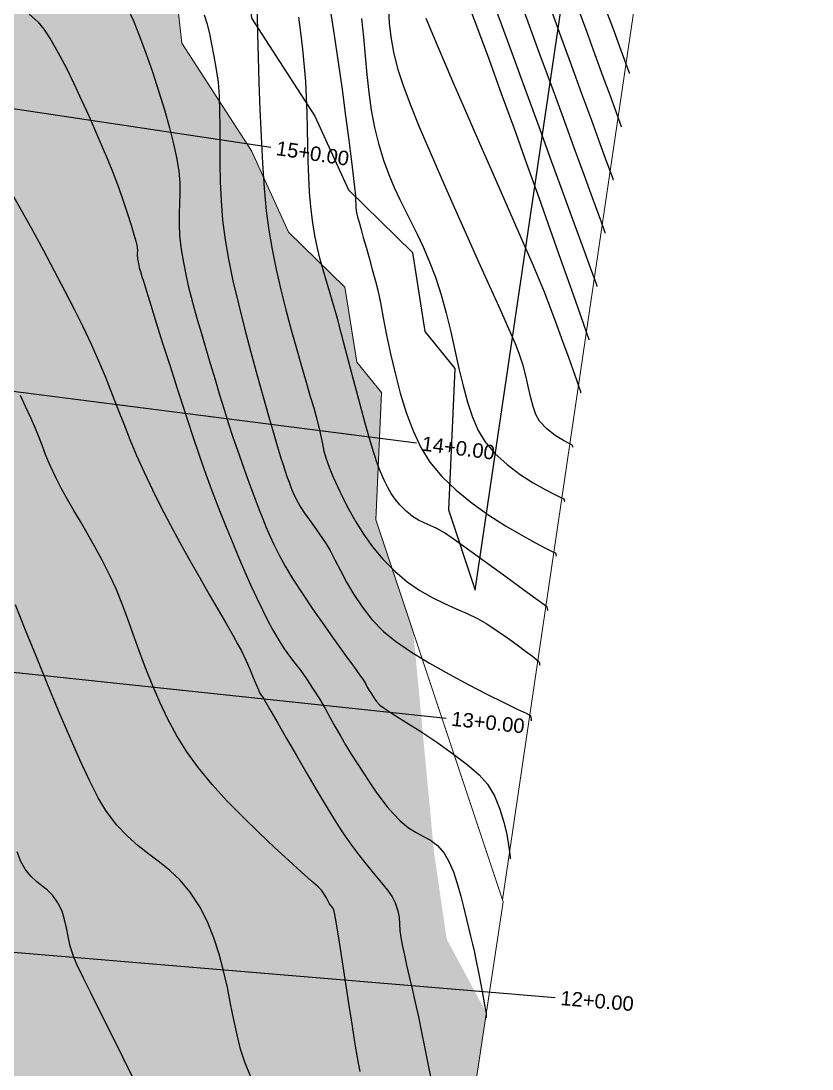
# Model space of a CAD drawing. Header units: millimetres. Extents: x 340454 to 342791, y 6993867 to 6995092.
# Drawn here: x 342086.9 to 342141.7, y 6994591.7 to 6994664.4 of the extents above; entities that cross this region are included whole.
import ezdxf

# ---------------------------------------------------------------- set-up
doc = ezdxf.new("R2010")
doc.units = ezdxf.units.MM
doc.header["$LTSCALE"] = 10
doc.linetypes.add('DASHDOT', pattern=[25.4, 12.7, -6.35, 0, -6.35])
for name, color, linetype in [('F-HZ-SECAO-TXT', 7, 'Continuous'), ('T-HM-CURVA_INTERMEDIARIA', 45, 'Continuous'), ('T-HM-CURVA_MESTRA', 20, 'Continuous'), ('U-SC-SECAO_TIPO', 251, 'Continuous'), ('URB-Calçadas', 2, 'Continuous'), ('URB-Quadras', 3, 'Continuous')]:
    doc.layers.add(name, color=color, linetype=linetype)
doc.styles.add('ARIAL', font='arial.ttf', dxfattribs={"height": 2})

msp = doc.modelspace()

# ---------------------------------------------------------------- hatches: boundary and pattern name
at = {"lineweight": 20, "true_color": 0xfeeab9, "transparency": 33554518}
msp.add_hatch(color=254, dxfattribs=at).paths.add_polyline_path([(342119.159, 6994595.596), (342116.405, 6994600.719), (342115.526, 6994606.747), (342114.078, 6994622.168), (342111.537, 6994629.785), (342111.937, 6994638.612), (342110.22, 6994640.731), (342109.395, 6994645.913), (342105.489, 6994649.745), (342102.922, 6994655.377), (342098.078, 6994662.845), (342096.429, 6994677.718), (342097.194, 6994681.316), (342096.663, 6994685.441), (342098.361, 6994694.551), (342074.759, 6994718.153), (342070.902, 6994715.191, 0.018566), (342058.078, 6994636.195, 0.019313), (342051.792, 6994564.842, -0.000141), (342050.049, 6994525.137, -0.0035), (342048.827, 6994509.216, -0.002554), (342047.698, 6994496.488, -0.003076), (342046.981, 6994490.915), (342046.899, 6994471.038, -0.058975), (342015.5, 6994367.645), (342048.507, 6994361.761), (342062.35, 6994439.415), (342094.824, 6994434.95)])

# ---------------------------------------------------------------- linework, layer by layer
at = {"layer": 'T-HM-CURVA_INTERMEDIARIA', "color": 45, "linetype": 'Continuous', "lineweight": -3, "flags": 128}
for points, elevation in [([(342126.843, 6994645.971), (342126.841, 6994645.976), (342126.836, 6994645.996), (342126.825, 6994646.038), (342126.813, 6994646.082), (342126.699, 6994646.394), (342126.38, 6994647.265), (342125.888, 6994648.612), (342125.254, 6994650.348), (342124.509, 6994652.387), (342123.683, 6994654.646), (342122.809, 6994657.038), (342121.917, 6994659.478), (342121.039, 6994661.881), (342120.205, 6994664.161), (342119.448, 6994666.234)], 689), ([(342127.403, 6994649.662), (342127.4, 6994649.673), (342127.388, 6994649.719), (342127.378, 6994649.755), (342127.272, 6994650.046), (342126.974, 6994650.86), (342126.517, 6994652.11), (342125.932, 6994653.713), (342125.248, 6994655.583), (342124.498, 6994657.635), (342123.713, 6994659.784), (342122.922, 6994661.946), (342122.159, 6994664.036), (342121.452, 6994665.969)], 688), ([(342094.291, 6994665.218), (342094.68, 6994664.376), (342095.104, 6994663.331), (342095.549, 6994662.138), (342095.995, 6994660.85), (342096.428, 6994659.524), (342096.829, 6994658.213), (342097.181, 6994656.972), (342097.469, 6994655.856), (342097.675, 6994654.92), (342097.825, 6994653.967), (342097.891, 6994653.15), (342097.901, 6994652.422), (342097.879, 6994651.738), (342097.853, 6994651.053), (342097.847, 6994650.321), (342097.888, 6994649.496), (342098.001, 6994648.533), (342098.148, 6994647.641), (342098.309, 6994646.81), (342098.486, 6994646.016), (342098.682, 6994645.235), (342098.897, 6994644.44), (342099.136, 6994643.608), (342099.4, 6994642.714), (342099.691, 6994641.733), (342100.011, 6994640.64), (342100.341, 6994639.514), (342100.662, 6994638.446), (342100.975, 6994637.429), (342101.282, 6994636.457), (342101.586, 6994635.526), (342101.889, 6994634.627), (342102.193, 6994633.757), (342102.499, 6994632.908), (342102.811, 6994632.074), (342103.133, 6994631.22), (342103.404, 6994630.494), (342103.647, 6994629.856), (342103.883, 6994629.265), (342104.135, 6994628.683), (342104.426, 6994628.068), (342104.776, 6994627.381), (342105.209, 6994626.582), (342105.722, 6994625.718), (342106.373, 6994624.71), (342107.11, 6994623.619), (342107.886, 6994622.506), (342108.649, 6994621.432), (342109.35, 6994620.457), (342109.939, 6994619.644), (342110.367, 6994619.051), (342110.584, 6994618.741), (342110.765, 6994618.444), (342110.903, 6994618.196), (342111.034, 6994617.965), (342111.19, 6994617.715), (342111.381, 6994617.42), (342111.541, 6994617.19), (342111.775, 6994616.934), (342112.07, 6994616.724), (342112.696, 6994616.323), (342113.568, 6994615.77), (342114.602, 6994615.104), (342115.714, 6994614.364), (342116.818, 6994613.591), (342117.831, 6994612.823), (342118.669, 6994612.101), (342119.246, 6994611.462), (342119.727, 6994610.643), (342120.1, 6994609.736), (342120.379, 6994608.818), (342120.575, 6994607.969), (342120.701, 6994607.263), (342120.767, 6994606.78), (342120.788, 6994606.597), (342120.794, 6994606.539), (342120.798, 6994606.481), (342120.806, 6994606.383), (342120.815, 6994606.279)], 698), ([(342108.316, 6994665.174), (342108.604, 6994663.395), (342108.883, 6994661.522), (342109.149, 6994659.632), (342109.394, 6994657.803), (342109.611, 6994656.112), (342109.794, 6994654.636), (342109.937, 6994653.453), (342110.032, 6994652.641), (342110.073, 6994652.275), (342110.094, 6994651.959), (342110.1, 6994651.691), (342110.105, 6994651.454), (342110.126, 6994651.227), (342110.173, 6994650.985), (342110.227, 6994650.796), (342110.297, 6994650.557), (342110.359, 6994650.328), (342110.471, 6994649.919), (342110.625, 6994649.362), (342110.811, 6994648.693), (342111.021, 6994647.944), (342111.247, 6994647.15), (342111.478, 6994646.345), (342111.634, 6994645.708), (342111.809, 6994644.843), (342112.009, 6994643.793), (342112.241, 6994642.599), (342112.51, 6994641.305), (342112.822, 6994639.952), (342113.184, 6994638.583), (342113.6, 6994637.239), (342114.076, 6994635.965), (342114.62, 6994634.801), (342115.236, 6994633.79), (342116.062, 6994632.794), (342117.061, 6994631.841), (342118.172, 6994630.945), (342119.334, 6994630.12), (342120.486, 6994629.382), (342121.566, 6994628.745), (342122.513, 6994628.223), (342123.267, 6994627.83), (342123.765, 6994627.581), (342123.948, 6994627.491), (342123.969, 6994627.422), (342123.983, 6994627.359), (342124.004, 6994627.279)], 694), ([(342125.152, 6994634.836), (342125.15, 6994634.842), (342125.145, 6994634.866), (342125.133, 6994634.918), (342125.116, 6994634.97), (342124.94, 6994635.059), (342124.508, 6994635.287), (342123.936, 6994635.639), (342123.343, 6994636.095), (342122.846, 6994636.639), (342122.592, 6994637.097), (342122.398, 6994637.637), (342122.239, 6994638.251), (342122.089, 6994638.934), (342121.923, 6994639.679), (342121.716, 6994640.481), (342121.441, 6994641.333), (342121.172, 6994642.003), (342120.727, 6994643.029), (342120.137, 6994644.354), (342119.432, 6994645.917), (342118.644, 6994647.66), (342117.804, 6994649.524), (342116.941, 6994651.45), (342116.087, 6994653.379), (342115.273, 6994655.252), (342114.53, 6994657.009), (342113.888, 6994658.593), (342113.378, 6994659.943), (342113.032, 6994661), (342112.732, 6994662.205), (342112.546, 6994663.27), (342112.441, 6994664.233), (342112.383, 6994665.136)], 692), ([(342127.964, 6994653.353), (342127.961, 6994653.361), (342127.951, 6994653.399), (342127.943, 6994653.427), (342127.831, 6994653.734), (342127.522, 6994654.581), (342127.053, 6994655.865), (342126.461, 6994657.483), (342125.785, 6994659.333), (342125.062, 6994661.312), (342124.329, 6994663.316), (342123.625, 6994665.243)], 687), ([(342128.524, 6994657.043), (342128.522, 6994657.05), (342128.515, 6994657.079), (342128.509, 6994657.1), (342128.414, 6994657.36), (342128.152, 6994658.076), (342127.758, 6994659.155), (342127.264, 6994660.506), (342126.705, 6994662.036), (342126.114, 6994663.653), (342125.525, 6994665.264)], 686), ([(342087.446, 6994664.845), (342088.052, 6994664.325), (342088.481, 6994663.805), (342088.96, 6994663.072), (342089.475, 6994662.169), (342090.012, 6994661.142), (342090.556, 6994660.033), (342091.093, 6994658.886), (342091.608, 6994657.746), (342092.087, 6994656.657), (342092.516, 6994655.662), (342092.879, 6994654.806), (342093.276, 6994653.827), (342093.645, 6994652.846), (342093.981, 6994651.896), (342094.277, 6994651.013), (342094.525, 6994650.231), (342094.72, 6994649.584), (342094.854, 6994649.107), (342094.92, 6994648.835), (342094.955, 6994648.489), (342094.947, 6994648.208), (342094.97, 6994647.859), (342095.024, 6994647.566), (342095.09, 6994647.295), (342095.173, 6994647.006), (342095.277, 6994646.654), (342095.376, 6994646.326), (342095.585, 6994645.645), (342095.888, 6994644.666), (342096.269, 6994643.447), (342096.71, 6994642.042), (342097.197, 6994640.509), (342097.712, 6994638.903), (342098.24, 6994637.281), (342098.764, 6994635.698), (342099.268, 6994634.211), (342099.735, 6994632.875), (342100.149, 6994631.748), (342100.609, 6994630.556), (342101.068, 6994629.397), (342101.522, 6994628.278), (342101.969, 6994627.206), (342102.406, 6994626.19), (342102.829, 6994625.236), (342103.236, 6994624.351), (342103.622, 6994623.544), (342103.985, 6994622.822), (342104.322, 6994622.192), (342104.755, 6994621.451), (342105.145, 6994620.853), (342105.513, 6994620.341), (342105.878, 6994619.861), (342106.26, 6994619.358), (342106.68, 6994618.774), (342107.157, 6994618.056), (342107.582, 6994617.369), (342107.969, 6994616.71), (342108.331, 6994616.07), (342108.682, 6994615.441), (342109.033, 6994614.815), (342109.397, 6994614.183), (342109.789, 6994613.536), (342110.22, 6994612.867), (342110.705, 6994612.136), (342111.132, 6994611.491), (342111.524, 6994610.914), (342111.902, 6994610.386), (342112.29, 6994609.889), (342112.708, 6994609.404), (342113.18, 6994608.913), (342113.751, 6994608.432), (342114.288, 6994608.103), (342114.798, 6994607.845), (342115.287, 6994607.575), (342115.762, 6994607.214), (342116.229, 6994606.68), (342116.563, 6994606.104), (342116.867, 6994605.381), (342117.141, 6994604.565), (342117.385, 6994603.708), (342117.599, 6994602.862), (342117.782, 6994602.08), (342117.934, 6994601.415), (342118.055, 6994600.919), (342118.199, 6994600.369), (342118.302, 6994599.93), (342118.388, 6994599.526), (342118.476, 6994599.083), (342118.589, 6994598.526), (342118.705, 6994597.945), (342118.826, 6994597.312), (342118.942, 6994596.697), (342119.039, 6994596.168), (342119.107, 6994595.791), (342119.134, 6994595.636), (342119.137, 6994595.545), (342119.138, 6994595.454), (342119.141, 6994595.353), (342119.143, 6994595.267)], 699), ([(342099.577, 6994664.813), (342099.793, 6994664.166), (342099.962, 6994663.495), (342100.108, 6994662.766), (342100.256, 6994661.947), (342100.43, 6994661.004), (342100.556, 6994660.137), (342100.628, 6994659.169), (342100.662, 6994658.113), (342100.671, 6994656.979), (342100.671, 6994655.78), (342100.676, 6994654.526), (342100.7, 6994653.231), (342100.758, 6994651.905), (342100.864, 6994650.559), (342101.033, 6994649.207), (342101.266, 6994647.873), (342101.582, 6994646.371), (342101.959, 6994644.756), (342102.376, 6994643.085), (342102.815, 6994641.416), (342103.254, 6994639.806), (342103.674, 6994638.311), (342104.053, 6994636.989), (342104.371, 6994635.896), (342104.609, 6994635.09), (342104.745, 6994634.627), (342104.909, 6994634.074), (342105.056, 6994633.598), (342105.194, 6994633.175), (342105.331, 6994632.784), (342105.473, 6994632.4), (342105.627, 6994631.989), (342105.752, 6994631.67), (342105.893, 6994631.358), (342106.096, 6994630.972), (342106.296, 6994630.643), (342106.554, 6994630.259), (342106.863, 6994629.821), (342107.214, 6994629.33), (342107.597, 6994628.785), (342108.005, 6994628.189), (342108.322, 6994627.657), (342108.66, 6994627.01), (342109.034, 6994626.273), (342109.461, 6994625.468), (342109.957, 6994624.621), (342110.538, 6994623.753), (342111.22, 6994622.89), (342112.02, 6994622.055), (342112.863, 6994621.366), (342113.955, 6994620.622), (342115.218, 6994619.852), (342116.572, 6994619.086), (342117.936, 6994618.355), (342119.231, 6994617.689), (342120.378, 6994617.118), (342121.297, 6994616.673), (342121.908, 6994616.382), (342122.131, 6994616.278), (342122.209, 6994616.222), (342122.228, 6994616.157), (342122.247, 6994616.078), (342122.259, 6994615.969), (342122.269, 6994615.857)], 697), ([(342103.258, 6994664.882), (342103.291, 6994663.49), (342103.333, 6994661.878), (342103.385, 6994660.112), (342103.451, 6994658.254), (342103.533, 6994656.371), (342103.633, 6994654.528), (342103.753, 6994652.788), (342103.896, 6994651.217), (342104.064, 6994649.88), (342104.293, 6994648.54), (342104.576, 6994647.152), (342104.899, 6994645.744), (342105.249, 6994644.341), (342105.614, 6994642.971), (342105.98, 6994641.661), (342106.333, 6994640.436), (342106.661, 6994639.325), (342106.95, 6994638.352), (342107.188, 6994637.546), (342107.361, 6994636.933), (342107.541, 6994636.206), (342107.673, 6994635.593), (342107.783, 6994635.052), (342107.898, 6994634.54), (342108.043, 6994634.014), (342108.246, 6994633.433), (342108.533, 6994632.753), (342108.848, 6994632.064), (342109.208, 6994631.307), (342109.621, 6994630.5), (342110.097, 6994629.656), (342110.645, 6994628.792), (342111.272, 6994627.922), (342111.989, 6994627.062), (342112.804, 6994626.228), (342113.675, 6994625.49), (342114.545, 6994624.89), (342115.405, 6994624.398), (342116.244, 6994623.987), (342117.052, 6994623.628), (342117.82, 6994623.293), (342118.536, 6994622.953), (342119.191, 6994622.579), (342119.909, 6994622.102), (342120.62, 6994621.607), (342121.289, 6994621.126), (342121.876, 6994620.691), (342122.347, 6994620.333), (342122.663, 6994620.085), (342122.788, 6994619.978), (342122.834, 6994619.842), (342122.849, 6994619.748), (342122.856, 6994619.722)], 696), ([(342110.508, 6994664.559), (342110.638, 6994663.253), (342110.754, 6994661.954), (342110.873, 6994660.67), (342111.009, 6994659.41), (342111.176, 6994658.184), (342111.392, 6994657.001), (342111.67, 6994655.871), (342112.022, 6994654.737), (342112.387, 6994653.738), (342112.763, 6994652.84), (342113.149, 6994652.009), (342113.544, 6994651.214), (342113.948, 6994650.42), (342114.36, 6994649.595), (342114.778, 6994648.707), (342115.202, 6994647.721), (342115.632, 6994646.605), (342116.032, 6994645.383), (342116.381, 6994644.117), (342116.691, 6994642.831), (342116.978, 6994641.547), (342117.257, 6994640.29), (342117.543, 6994639.082), (342117.849, 6994637.947), (342118.191, 6994636.909), (342118.583, 6994635.99), (342119.041, 6994635.214), (342119.75, 6994634.378), (342120.593, 6994633.617), (342121.5, 6994632.942), (342122.4, 6994632.364), (342123.224, 6994631.895), (342123.9, 6994631.545), (342124.357, 6994631.325), (342124.527, 6994631.248), (342124.549, 6994631.165), (342124.564, 6994631.11), (342124.578, 6994631.057)], 693), ([(342125.722, 6994638.59), (342125.72, 6994638.597), (342125.713, 6994638.622), (342125.699, 6994638.676), (342125.682, 6994638.736), (342125.621, 6994638.915), (342125.455, 6994639.394), (342125.201, 6994640.12), (342124.876, 6994641.038), (342124.495, 6994642.096), (342124.075, 6994643.239), (342123.633, 6994644.415), (342123.185, 6994645.569), (342122.845, 6994646.396), (342122.352, 6994647.553), (342121.734, 6994648.981), (342121.017, 6994650.623), (342120.23, 6994652.422), (342119.398, 6994654.319), (342118.548, 6994656.257), (342117.709, 6994658.178), (342116.906, 6994660.026), (342116.168, 6994661.741), (342115.52, 6994663.267), (342114.99, 6994664.545)], 691), ([(342110.397, 6994591.542), (342110.304, 6994592.001), (342110.218, 6994592.511), (342110.07, 6994593.439), (342109.876, 6994594.675), (342109.653, 6994596.11), (342109.416, 6994597.634), (342109.181, 6994599.138), (342108.966, 6994600.512), (342108.784, 6994601.647), (342108.653, 6994602.433), (342108.589, 6994602.76), (342108.499, 6994602.915), (342108.398, 6994603.025), (342108.281, 6994603.171), (342108.182, 6994603.345), (342108.065, 6994603.571), (342107.916, 6994603.834), (342107.722, 6994604.117), (342107.498, 6994604.338), (342107.017, 6994604.771), (342106.322, 6994605.389), (342105.457, 6994606.165), (342104.468, 6994607.071), (342103.397, 6994608.08), (342102.29, 6994609.164), (342101.191, 6994610.295), (342100.143, 6994611.447), (342099.191, 6994612.591), (342098.379, 6994613.7), (342097.689, 6994614.809), (342097.068, 6994615.96), (342096.506, 6994617.14), (342095.995, 6994618.334), (342095.525, 6994619.527), (342095.088, 6994620.707), (342094.674, 6994621.858), (342094.276, 6994622.966), (342093.883, 6994624.017), (342093.487, 6994624.997), (342093.079, 6994625.891), (342092.52, 6994626.989), (342091.99, 6994627.968), (342091.486, 6994628.854), (342091.007, 6994629.67), (342090.55, 6994630.441), (342090.115, 6994631.19), (342089.699, 6994631.942), (342089.301, 6994632.721), (342088.912, 6994633.554), (342088.613, 6994634.259), (342088.368, 6994634.886), (342088.141, 6994635.487), (342087.895, 6994636.114), (342087.595, 6994636.818), (342087.203, 6994637.649), (342086.844, 6994638.411)], 701), ([(342102.807, 6994591.211), (342102.41, 6994592.181), (342102.119, 6994593.085), (342101.869, 6994594.072), (342101.644, 6994595.125), (342101.424, 6994596.228), (342101.195, 6994597.364), (342100.937, 6994598.516), (342100.634, 6994599.669), (342100.269, 6994600.805), (342099.823, 6994601.908), (342099.281, 6994602.962), (342098.608, 6994603.98), (342097.915, 6994604.798), (342097.207, 6994605.47), (342096.484, 6994606.055), (342095.752, 6994606.609), (342095.012, 6994607.187), (342094.267, 6994607.847), (342093.52, 6994608.644), (342092.774, 6994609.636), (342092.248, 6994610.52), (342091.639, 6994611.709), (342090.964, 6994613.148), (342090.24, 6994614.781), (342089.485, 6994616.552), (342088.717, 6994618.404), (342087.951, 6994620.283), (342087.207, 6994622.132), (342086.5, 6994623.896)], 702), ([(342094.781, 6994590.844), (342093.957, 6994592.524), (342093.155, 6994594.133), (342092.407, 6994595.623), (342091.741, 6994596.949), (342091.189, 6994598.061), (342090.78, 6994598.914), (342090.544, 6994599.46), (342090.302, 6994600.222), (342090.148, 6994600.895), (342090.035, 6994601.504), (342089.912, 6994602.08), (342089.733, 6994602.647), (342089.448, 6994603.235), (342089.089, 6994603.748), (342088.719, 6994604.118), (342088.341, 6994604.416), (342087.956, 6994604.711), (342087.565, 6994605.073), (342087.169, 6994605.573), (342086.884, 6994606.095), (342086.611, 6994606.762)], 703)]:
    msp.add_lwpolyline(points, dxfattribs=dict(at, elevation=elevation))
at = {"layer": 'T-HM-CURVA_MESTRA', "color": 20, "linetype": 'Continuous', "lineweight": -3, "flags": 128}
for points, elevation in [([(342126.282, 6994642.28), (342126.281, 6994642.286), (342126.275, 6994642.309), (342126.262, 6994642.357), (342126.247, 6994642.409), (342126.157, 6994642.668), (342125.901, 6994643.398), (342125.499, 6994644.541), (342124.97, 6994646.042), (342124.333, 6994647.841), (342123.609, 6994649.883), (342122.815, 6994652.11), (342121.973, 6994654.465), (342121.101, 6994656.891), (342120.217, 6994659.33), (342119.343, 6994661.726), (342118.497, 6994664.021), (342117.698, 6994666.157)], 690), ([(342123.43, 6994623.5), (342123.429, 6994623.506), (342123.421, 6994623.534), (342123.416, 6994623.554), (342123.401, 6994623.632), (342123.368, 6994623.735), (342123.155, 6994623.897), (342122.591, 6994624.314), (342121.765, 6994624.921), (342120.765, 6994625.653), (342119.68, 6994626.444), (342118.597, 6994627.227), (342117.606, 6994627.939), (342116.794, 6994628.512), (342116.25, 6994628.881), (342115.723, 6994629.186), (342115.266, 6994629.401), (342114.852, 6994629.577), (342114.453, 6994629.768), (342114.041, 6994630.025), (342113.589, 6994630.401), (342113.163, 6994630.827), (342112.83, 6994631.221), (342112.559, 6994631.614), (342112.318, 6994632.04), (342112.079, 6994632.531), (342111.809, 6994633.12), (342111.604, 6994633.652), (342111.35, 6994634.434), (342111.057, 6994635.418), (342110.737, 6994636.553), (342110.4, 6994637.789), (342110.056, 6994639.077), (342109.716, 6994640.367), (342109.392, 6994641.608), (342109.092, 6994642.75), (342108.829, 6994643.745), (342108.542, 6994644.777), (342108.283, 6994645.649), (342108.048, 6994646.414), (342107.834, 6994647.129), (342107.635, 6994647.845), (342107.448, 6994648.619), (342107.27, 6994649.504), (342107.095, 6994650.554), (342106.976, 6994651.507), (342106.893, 6994652.518), (342106.837, 6994653.574), (342106.801, 6994654.663), (342106.777, 6994655.772), (342106.757, 6994656.89), (342106.732, 6994658.004), (342106.695, 6994659.101), (342106.637, 6994660.17), (342106.552, 6994661.199), (342106.423, 6994662.421), (342106.293, 6994663.572), (342106.159, 6994664.647)], 695), ([(342129.085, 6994660.734), (342129.083, 6994660.738), (342129.078, 6994660.759), (342129.074, 6994660.773), (342128.989, 6994661.005), (342128.758, 6994661.639), (342128.414, 6994662.58), (342127.991, 6994663.737), (342127.523, 6994665.017)], 685), ([(342086.264, 6994652.379), (342086.967, 6994651.147), (342087.702, 6994649.826), (342088.449, 6994648.453), (342089.189, 6994647.065), (342089.902, 6994645.701), (342090.569, 6994644.398), (342091.171, 6994643.193), (342091.752, 6994641.971), (342092.269, 6994640.809), (342092.736, 6994639.691), (342093.171, 6994638.603), (342093.589, 6994637.53), (342094.006, 6994636.457), (342094.439, 6994635.369), (342094.905, 6994634.25), (342095.418, 6994633.086), (342095.995, 6994631.861), (342096.586, 6994630.683), (342097.231, 6994629.457), (342097.908, 6994628.21), (342098.599, 6994626.969), (342099.283, 6994625.762), (342099.942, 6994624.613), (342100.556, 6994623.551), (342101.105, 6994622.602), (342101.57, 6994621.793), (342101.931, 6994621.151), (342102.168, 6994620.702), (342102.47, 6994620.064), (342102.748, 6994619.436), (342102.992, 6994618.856), (342103.194, 6994618.364), (342103.345, 6994618), (342103.434, 6994617.802), (342103.533, 6994617.644), (342103.623, 6994617.524), (342103.73, 6994617.37), (342103.875, 6994617.121), (342104.211, 6994616.534), (342104.7, 6994615.681), (342105.304, 6994614.629), (342105.986, 6994613.448), (342106.709, 6994612.207), (342107.434, 6994610.974), (342108.124, 6994609.819), (342108.742, 6994608.811), (342109.251, 6994608.019), (342109.809, 6994607.223), (342110.369, 6994606.486), (342110.915, 6994605.807), (342111.43, 6994605.184), (342111.896, 6994604.618), (342112.296, 6994604.105), (342112.614, 6994603.644), (342112.832, 6994603.235), (342113.02, 6994602.685), (342113.1, 6994602.219), (342113.127, 6994601.775), (342113.155, 6994601.285), (342113.238, 6994600.687), (342113.337, 6994600.205), (342113.469, 6994599.612), (342113.63, 6994598.917), (342113.813, 6994598.131), (342114.013, 6994597.263), (342114.226, 6994596.325), (342114.445, 6994595.326), (342114.666, 6994594.277), (342114.876, 6994593.244), (342115.108, 6994592.086), (342115.35, 6994590.858)], 700)]:
    msp.add_lwpolyline(points, dxfattribs=dict(at, elevation=elevation))
at = {"layer": 'U-SC-SECAO_TIPO', "color": 251, "linetype": 'DASHDOT', "lineweight": -3}
for points in [[(342046.307, 6994664.331), (342061.14, 6994662.103), (342104.222, 6994655.63)], [(342043.506, 6994644.198), (342058.385, 6994642.294), (342114.316, 6994635.135)], [(342041.146, 6994624.009), (342056.062, 6994622.43), (342116.37, 6994616.045)], [(342039.227, 6994603.772), (342054.174, 6994602.519), (342123.93, 6994596.671)]]:
    msp.add_lwpolyline(points, dxfattribs=at)
at = {"layer": 'URB-Calçadas', "lineweight": 0}
msp.add_lwpolyline([(342072, 6994720.867), (342098.316, 6994694.551), (342096.617, 6994685.441), (342097.148, 6994681.316), (342096.383, 6994677.718), (342098.032, 6994662.845), (342102.876, 6994655.377), (342105.444, 6994649.745), (342109.349, 6994645.913), (342110.174, 6994640.731), (342111.891, 6994638.612), (342111.491, 6994629.785), (342120.274, 6994603.454), (342141.742, 6994748.808)], dxfattribs=at)
at = {"layer": 'URB-Quadras', "color": 252}
msp.add_lwpolyline([(341876.928, 6994790.065), (341869.321, 6994739.981, 0.921199), (341957.739, 6994715.783, -0.232517), (341962.82, 6994720.683), (341974.525, 6994724.438), (342005.511, 6994734.376), (342034.758, 6994743.756), (342036.711, 6994758.539), (342047.426, 6994752.512), (342103.714, 6994696.224), (342101.677, 6994685.298), (342102.216, 6994681.11), (342101.442, 6994677.467), (342102.871, 6994664.573), (342107.273, 6994657.787), (342109.608, 6994652.664), (342114.028, 6994648.327), (342114.901, 6994642.839), (342116.972, 6994640.283), (342116.528, 6994630.486), (342118.388, 6994624.908), (342136.801, 6994749.578)], format="xyb", close=True, dxfattribs=at)
at = {"layer": 'URB-Quadras', "color": 0, "lineweight": 0}
msp.add_lwpolyline([(342094.824, 6994434.95), (342120.326, 6994603.299), (342111.491, 6994629.785), (342111.891, 6994638.612), (342110.174, 6994640.731), (342109.349, 6994645.913), (342105.444, 6994649.745), (342102.876, 6994655.377), (342098.032, 6994662.845), (342096.383, 6994677.718), (342097.148, 6994681.316), (342096.617, 6994685.441), (342098.316, 6994694.551), (342072, 6994720.867, 0.001403), (342070.751, 6994715.165, -0.158515), (342069.399, 6994708.813, 0.045635), (342051.126, 6994542.93, -0.025997)], format="xyb", dxfattribs=at)

# ---------------------------------------------------------------- texts
at = {"layer": 'F-HZ-SECAO-TXT', "color": 7, "linetype": 'Continuous', "lineweight": -3, "char_height": 1, "attachment_point": 4, "style": 'ARIAL'}
for s, insert, rotation in [('15+0.00', (342104.593, 6994655.574), 351.45535), ('14+0.00', (342114.688, 6994635.087), 352.70614), ('13+0.00', (342116.743, 6994616.006), 353.95693), ('12+0.00', (342124.303, 6994596.64), 355.20772)]:
    msp.add_mtext(s, dxfattribs=dict(at, insert=insert, rotation=rotation))

doc.saveas('drawing.dxf')
